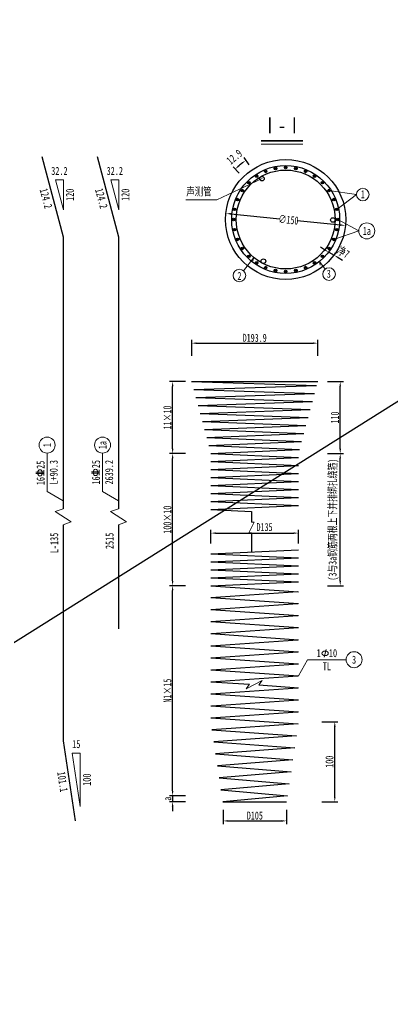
# Model space of a CAD drawing. Header units: millimetres. Extents: x 6150 to 57838, y -71710 to -30599.
# Drawn here: x 39348 to 43998, y -42989 to -30599 of the extents above; entities that cross this region are included whole.
import ezdxf
from ezdxf.enums import TextEntityAlignment as Align

# ---------------------------------------------------------------- set-up
doc = ezdxf.new("R2010")
doc.units = ezdxf.units.MM
doc.linetypes.add('HIDDEN', pattern=[9.525, 6.35, -3.175])
doc.layers.get('Defpoints').update_dxf_attribs({"color": 8, "lineweight": 15})
for name, color, linetype, lineweight in [('1', 1, 'Continuous', 30), ('工作线', 1, 'Continuous', 35), ('文字', 7, 'Continuous', 15), ('标注', 4, 'Continuous', 18), ('钢筋', 1, 'Continuous', 30)]:
    doc.layers.add(name, color=color, linetype=linetype, lineweight=lineweight)
doc.styles.get("Standard").update_dxf_attribs({"font": '仿宋_GB2312.ttf', "width": 0.7})
doc.styles.add('标注', font='仿宋_GB2312.ttf', dxfattribs={"width": 0.7})
doc.styles.add('标题', font='仿宋_GB2312.ttf', dxfattribs={"width": 0.7, "height": 5})
doc.dimstyles.new('副本 1-150', dxfattribs={"dimscale": 0, "dimtxt": 2.5, "dimasz": 1.5, "dimexe": 1, "dimexo": 1, "dimgap": 0.4, "dimtad": 1, "dimdec": 0, "dimlfac": 0.1, "dimrnd": 0.1, "dimzin": 12, "dimdsep": 46, "dimtxsty": 'Standard', "dimcen": 2.5, "dimclrd": 256, "dimclre": 256, "dimclrt": 256, "dimadec": 4, "dimazin": 0, "dimtp": 2, "dimtm": 3, "dimtfac": 0.5, "dimtdec": 0, "dimtmove": 2, "dimatfit": 3, "dimfxl": 4, "dimfxlon": 1, "dimtvp": 0.7, "dimtolj": 1, "dimtzin": 12, "dimarcsym": 0})

# ---------------------------------------------------------------- blocks, each defined once
blk = doc.blocks.new('*D109')
at = {"layer": 'Defpoints', "color": 0, "transparency": 16777216}
for p in [(41256, -37671), (41494, -37671), (41496, -40296)]:
    blk.add_point(p, dxfattribs=at)
at = {"layer": '标注', "lineweight": -2, "transparency": 16777216}
for p, q in [((41416, -37671), (41216, -37671)), ((41256, -40236), (41256, -37731)), ((41416, -40296), (41216, -40296))]:
    blk.add_line(p, q, dxfattribs=at)
at = {"layer": '标注', "transparency": 16777216}
for points in [[(41246, -37731), (41266, -37731), (41256, -37671)], [(41246, -40236), (41266, -40236), (41256, -40296)]]:
    blk.add_solid(points, dxfattribs=at)
at = {"layer": '标注', "transparency": 16777216, "insert": (41190, -38983), "char_height": 100, "attachment_point": 5, "rotation": 90}
blk.add_mtext('\\A1;{\\C3;N1}×15', dxfattribs=at)
blk = doc.blocks.new('*D110')
at = {"layer": 'Defpoints', "color": 0, "transparency": 16777216}
for p in [(43109, -35120), (43349, -35120), (43109, -36020)]:
    blk.add_point(p, dxfattribs=at)
at = {"layer": '标注', "lineweight": -2, "transparency": 16777216}
for p, q in [((43189, -35120), (43389, -35120)), ((43349, -35960), (43349, -35180)), ((43189, -36020), (43389, -36020))]:
    blk.add_line(p, q, dxfattribs=at)
at = {"layer": '标注', "transparency": 16777216}
for points in [[(43339, -35180), (43359, -35180), (43349, -35120)], [(43339, -35960), (43359, -35960), (43349, -36020)]]:
    blk.add_solid(points, dxfattribs=at)
at = {"layer": '标注', "transparency": 16777216, "insert": (43283, -35570), "char_height": 100, "attachment_point": 5, "rotation": 90}
blk.add_mtext('\\A1;110', dxfattribs=at)
blk = doc.blocks.new('*D111')
at = {"layer": 'Defpoints', "color": 0, "transparency": 16777216}
for p in [(43041, -39371), (43281, -39371), (43041, -40371)]:
    blk.add_point(p, dxfattribs=at)
at = {"layer": '标注', "lineweight": -2, "transparency": 16777216}
for p, q in [((43121, -39371), (43321, -39371)), ((43281, -40311), (43281, -39431)), ((43121, -40371), (43321, -40371))]:
    blk.add_line(p, q, dxfattribs=at)
at = {"layer": '标注', "transparency": 16777216}
for points in [[(43271, -39431), (43291, -39431), (43281, -39371)], [(43271, -40311), (43291, -40311), (43281, -40371)]]:
    blk.add_solid(points, dxfattribs=at)
at = {"layer": '标注', "transparency": 16777216, "insert": (43215, -39871), "char_height": 100, "attachment_point": 5, "rotation": 90}
blk.add_mtext('\\A1;100', dxfattribs=at)
blk = doc.blocks.new('*D112')
at = {"layer": 'Defpoints', "color": 0, "transparency": 16777216}
for p in [(42827, -37014), (41735, -37182), (42827, -37182)]:
    blk.add_point(p, dxfattribs=at)
at = {"layer": '标注', "lineweight": -2, "transparency": 16777216}
for p, q in [((41735, -37142), (41735, -36974)), ((41795, -37014), (42767, -37014)), ((42827, -37142), (42827, -36974))]:
    blk.add_line(p, q, dxfattribs=at)
at = {"layer": '标注', "transparency": 16777216}
for points in [[(41795, -37004), (41795, -37024), (41735, -37014)], [(42767, -37004), (42767, -37024), (42827, -37014)]]:
    blk.add_solid(points, dxfattribs=at)
at = {"layer": '标注', "transparency": 16777216, "insert": (42404, -36939), "char_height": 100, "attachment_point": 5}
blk.add_mtext('\\A1;D135', dxfattribs=at)
blk = doc.blocks.new('*D113')
at = {"layer": 'Defpoints', "color": 0, "transparency": 16777216}
for p in [(43068, -34640), (41494, -34880), (43068, -34880)]:
    blk.add_point(p, dxfattribs=at)
at = {"layer": '标注', "lineweight": -2, "transparency": 16777216}
for p, q in [((41494, -34800), (41494, -34600)), ((41554, -34640), (43008, -34640)), ((43068, -34800), (43068, -34600))]:
    blk.add_line(p, q, dxfattribs=at)
at = {"layer": '标注', "transparency": 16777216}
for points in [[(41554, -34630), (41554, -34650), (41494, -34640)], [(43008, -34630), (43008, -34650), (43068, -34640)]]:
    blk.add_solid(points, dxfattribs=at)
at = {"layer": '标注', "transparency": 16777216, "insert": (42281, -34574), "char_height": 100, "attachment_point": 5}
blk.add_mtext('\\A1;D193.9', dxfattribs=at)
blk = doc.blocks.new('*D114')
at = {"layer": 'Defpoints', "color": 0, "transparency": 16777216}
for p in [(41887, -40432), (42679, -40432), (42679, -40611)]:
    blk.add_point(p, dxfattribs=at)
at = {"layer": '标注', "lineweight": -2, "transparency": 16777216}
for p, q in [((41887, -40472), (41887, -40651)), ((42679, -40472), (42679, -40651)), ((41947, -40611), (42619, -40611))]:
    blk.add_line(p, q, dxfattribs=at)
at = {"layer": '标注', "transparency": 16777216}
for points in [[(41947, -40601), (41947, -40621), (41887, -40611)], [(42619, -40601), (42619, -40621), (42679, -40611)]]:
    blk.add_solid(points, dxfattribs=at)
at = {"layer": '标注', "transparency": 16777216, "insert": (42283, -40545), "char_height": 100, "attachment_point": 5}
blk.add_mtext('\\A1;D105', dxfattribs=at)
blk = doc.blocks.new('*D129')
at = {"layer": 'Defpoints', "color": 0, "transparency": 16777216}
for p in [(41256, -36020), (41494, -36020), (41494, -37671)]:
    blk.add_point(p, dxfattribs=at)
at = {"layer": '标注', "lineweight": -2, "transparency": 16777216}
for p, q in [((41416, -36020), (41216, -36020)), ((41256, -37611), (41256, -36080)), ((41416, -37671), (41216, -37671))]:
    blk.add_line(p, q, dxfattribs=at)
at = {"layer": '标注', "transparency": 16777216}
for points in [[(41246, -36080), (41266, -36080), (41256, -36020)], [(41246, -37611), (41266, -37611), (41256, -37671)]]:
    blk.add_solid(points, dxfattribs=at)
at = {"layer": '标注', "transparency": 16777216, "insert": (41190, -36846), "char_height": 100, "attachment_point": 5, "rotation": 90}
blk.add_mtext('\\A1;100×10', dxfattribs=at)
blk = doc.blocks.new('*D130')
at = {"layer": 'Defpoints', "color": 0, "transparency": 16777216}
for p in [(43105, -36020), (43349, -36020), (43105, -37671)]:
    blk.add_point(p, dxfattribs=at)
at = {"layer": '标注', "lineweight": -2, "transparency": 16777216}
for p, q in [((43189, -36020), (43389, -36020)), ((43349, -37611), (43349, -36080)), ((43189, -37671), (43389, -37671))]:
    blk.add_line(p, q, dxfattribs=at)
at = {"layer": '标注', "transparency": 16777216}
for points in [[(43339, -36080), (43359, -36080), (43349, -36020)], [(43339, -37611), (43359, -37611), (43349, -37671)]]:
    blk.add_solid(points, dxfattribs=at)
at = {"layer": '标注', "transparency": 16777216, "insert": (43266, -36846), "char_height": 100, "attachment_point": 5, "rotation": 90}
blk.add_mtext('\\A1;(3与3a钢筋两根上下并排绑扎绕箍)', dxfattribs=at)
blk = doc.blocks.new('*D132')
at = {"layer": 'Defpoints', "color": 0, "transparency": 16777216}
for p in [(41256, -35120), (41494, -35120), (41494, -36020)]:
    blk.add_point(p, dxfattribs=at)
at = {"layer": '标注', "lineweight": -2, "transparency": 16777216}
for p, q in [((41416, -35120), (41216, -35120)), ((41256, -35960), (41256, -35180)), ((41416, -36020), (41216, -36020))]:
    blk.add_line(p, q, dxfattribs=at)
at = {"layer": '标注', "transparency": 16777216}
for points in [[(41246, -35180), (41266, -35180), (41256, -35120)], [(41246, -35960), (41266, -35960), (41256, -36020)]]:
    blk.add_solid(points, dxfattribs=at)
at = {"layer": '标注', "transparency": 16777216, "insert": (41190, -35570), "char_height": 100, "attachment_point": 5, "rotation": 90}
blk.add_mtext('\\A1;11×10', dxfattribs=at)
blk = doc.blocks.new('*D145')
at = {"layer": 'Defpoints', "color": 0, "transparency": 16777216}
for p in [(41921, -33018), (43414, -33170)]:
    blk.add_point(p, dxfattribs=at)
at = {"layer": '标注', "lineweight": -2, "transparency": 16777216}
for p, q in [((41981, -33024), (42594, -33087)), ((43354, -33164), (42813, -33109))]:
    blk.add_line(p, q, dxfattribs=at)
at = {"layer": '标注', "transparency": 16777216}
for points in [[(41982, -33014), (41980, -33034), (41921, -33018)], [(43355, -33154), (43353, -33174), (43414, -33170)]]:
    blk.add_solid(points, dxfattribs=at)
at = {"layer": '标注', "transparency": 16777216, "insert": (42703, -33098), "char_height": 100, "attachment_point": 5, "rotation": 354.1819}
blk.add_mtext('\\A1;∅150', dxfattribs=at)
blk = doc.blocks.new('*D134')
at = {"layer": 'Defpoints', "color": 0, "transparency": 16777216}
for p in [(43205, -33502), (43272, -33541), (43272, -33541)]:
    blk.add_point(p, dxfattribs=at)
at = {"layer": '标注', "lineweight": -2, "transparency": 16777216}
for p, q in [((43153, -33472), (43101, -33442)), ((43205, -33502), (43225, -33467)), ((43205, -33502), (43272, -33541)), ((43272, -33541), (43292, -33506)), ((43324, -33571), (43376, -33601))]:
    blk.add_line(p, q, dxfattribs=at)
at = {"layer": '标注', "transparency": 16777216}
for points in [[(43158, -33463), (43148, -33481), (43205, -33502)], [(43329, -33562), (43319, -33579), (43272, -33541)]]:
    blk.add_solid(points, dxfattribs=at)
at = {"layer": '标注', "transparency": 16777216, "insert": (43386, -33508), "char_height": 100, "attachment_point": 5, "rotation": 330}
blk.add_mtext('\\A1;净7', dxfattribs=at)
blk = doc.blocks.new('fi')
at = {"lineweight": 18}
for p, q in [((0, 0), (1.58, 0)), ((0.58, 0), (0.58, 2.35)), ((1.02, 0), (1.02, 2.35))]:
    blk.add_line(p, q, dxfattribs=at)
blk.add_ellipse((0.8, 1.13), major_axis=(0.966, 0), ratio=0.701732, dxfattribs=at)
blk = doc.blocks.new('d')
at = {"linetype": 'HIDDEN'}
h = blk.add_hatch(color=1, dxfattribs=at)
h.dxf.hatch_style = 1
edge = h.paths.add_edge_path()
edge.add_ellipse((0, 0), major_axis=(16, 0), ratio=1, start_angle=0, end_angle=360)
blk = doc.blocks.new('*D138')
at = {"layer": 'Defpoints', "color": 0, "transparency": 16777216}
for p in [(42126, -32388), (42234, -32445), (42116, -32542), (42668, -33094), (42668, -33094)]:
    blk.add_point(p, dxfattribs=at)
at = {"layer": '标注', "lineweight": -2, "transparency": 16777216}
for p, q in [((42212, -32412), (42151, -32321)), ((42087, -32514), (42010, -32436))]:
    blk.add_line(p, q, dxfattribs=at)
blk.add_arc((42668, -33094), 890, 127.6119, 131.1381, dxfattribs=at)
at = {"layer": '标注', "transparency": 16777216}
for points in [[(42089, -32431), (42075, -32416), (42038, -32465)], [(42118, -32381), (42130, -32397), (42173, -32354)]]:
    blk.add_solid(points, dxfattribs=at)
at = {"layer": '标注', "transparency": 16777216, "insert": (42027, -32313), "char_height": 100, "attachment_point": 5, "rotation": 39.375}
blk.add_mtext('\\A1;12.9', dxfattribs=at)
blk = doc.blocks.new('*D142')
at = {"layer": 'Defpoints', "color": 0, "transparency": 16777216}
for p in [(41256, -40371), (41496, -40296), (41496, -40371)]:
    blk.add_point(p, dxfattribs=at)
at = {"layer": '标注', "lineweight": -2, "transparency": 16777216}
for p, q in [((41256, -40236), (41256, -40176)), ((41416, -40296), (41216, -40296)), ((41416, -40371), (41216, -40371)), ((41256, -40296), (41256, -40371)), ((41256, -40431), (41256, -40491))]:
    blk.add_line(p, q, dxfattribs=at)
at = {"layer": '标注', "transparency": 16777216}
for points in [[(41246, -40236), (41266, -40236), (41256, -40296)], [(41246, -40431), (41266, -40431), (41256, -40371)]]:
    blk.add_solid(points, dxfattribs=at)
at = {"layer": '标注', "transparency": 16777216, "insert": (41190, -40333), "char_height": 100, "attachment_point": 5, "rotation": 90}
blk.add_mtext('\\A1;a', dxfattribs=at)

msp = doc.modelspace()

# ---------------------------------------------------------------- hatches: boundary and pattern name
at = {"linetype": 'HIDDEN'}
h = msp.add_hatch(color=1, dxfattribs=at)
h.dxf.hatch_style = 1
edge = h.paths.add_edge_path()
edge.add_arc((42540.63, -32456.32), 16, 0, 360)
h = msp.add_hatch(color=1, dxfattribs=at)
h.dxf.hatch_style = 1
edge = h.paths.add_edge_path()
edge.add_arc((42667.54, -32443.82), 16, 0, 360)
h = msp.add_hatch(color=1, dxfattribs=at)
h.dxf.hatch_style = 1
edge = h.paths.add_edge_path()
edge.add_arc((42794.44, -32456.32), 16, 0, 360)
h = msp.add_hatch(color=1, dxfattribs=at)
h.dxf.hatch_style = 1
edge = h.paths.add_edge_path()
edge.add_arc((42306.14, -32553.45), 16, 0, 360)
h = msp.add_hatch(color=1, dxfattribs=at)
h.dxf.hatch_style = 1
edge = h.paths.add_edge_path()
edge.add_arc((42418.6, -32493.34), 16, 0, 360)
h = msp.add_hatch(color=1, dxfattribs=at)
h.dxf.hatch_style = 1
edge = h.paths.add_edge_path()
edge.add_arc((43028.94, -32553.45), 16, 0, 360)
h = msp.add_hatch(color=1, dxfattribs=at)
h.dxf.hatch_style = 1
edge = h.paths.add_edge_path()
edge.add_arc((42207.57, -32634.35), 16, 0, 360)
h = msp.add_hatch(color=1, dxfattribs=at)
h.dxf.hatch_style = 1
edge = h.paths.add_edge_path()
edge.add_arc((43127.51, -32634.35), 16, 0, 360)
h = msp.add_hatch(color=1, dxfattribs=at)
h.dxf.hatch_style = 1
edge = h.paths.add_edge_path()
edge.add_arc((42066.55, -32845.38), 16, 0, 360)
h = msp.add_hatch(color=1, dxfattribs=at)
h.dxf.hatch_style = 1
edge = h.paths.add_edge_path()
edge.add_arc((42126.67, -32732.92), 16, 0, 360)
h = msp.add_hatch(color=1, dxfattribs=at)
h.dxf.hatch_style = 1
edge = h.paths.add_edge_path()
edge.add_arc((43208.41, -32732.92), 16, 0, 360)
h = msp.add_hatch(color=1, dxfattribs=at)
h.dxf.hatch_style = 1
edge = h.paths.add_edge_path()
edge.add_arc((43268.52, -32845.38), 16, 0, 360)
h = msp.add_hatch(color=1, dxfattribs=at)
h.dxf.hatch_style = 1
edge = h.paths.add_edge_path()
edge.add_arc((42029.54, -32967.41), 16, 0, 360)
h = msp.add_hatch(color=1, dxfattribs=at)
h.dxf.hatch_style = 1
edge = h.paths.add_edge_path()
edge.add_arc((43305.54, -32967.41), 16, 0, 360)
h = msp.add_hatch(color=1, dxfattribs=at)
h.dxf.hatch_style = 1
edge = h.paths.add_edge_path()
edge.add_arc((42017.04, -33094.32), 16, 0, 360)
h = msp.add_hatch(color=1, dxfattribs=at)
h.dxf.hatch_style = 1
edge = h.paths.add_edge_path()
edge.add_arc((43318.04, -33094.32), 16, 0, 360)
h = msp.add_hatch(color=1, dxfattribs=at)
h.dxf.hatch_style = 1
edge = h.paths.add_edge_path()
edge.add_arc((42029.54, -33221.23), 16, 0, 360)
h = msp.add_hatch(color=1, dxfattribs=at)
h.dxf.hatch_style = 1
edge = h.paths.add_edge_path()
edge.add_arc((42066.55, -33343.25), 16, 0, 360)
h = msp.add_hatch(color=1, dxfattribs=at)
h.dxf.hatch_style = 1
edge = h.paths.add_edge_path()
edge.add_arc((43268.52, -33343.25), 16, 0, 360)
h = msp.add_hatch(color=1, dxfattribs=at)
h.dxf.hatch_style = 1
edge = h.paths.add_edge_path()
edge.add_arc((43305.54, -33221.23), 16, 0, 360)
h = msp.add_hatch(color=1, dxfattribs=at)
h.dxf.hatch_style = 1
edge = h.paths.add_edge_path()
edge.add_arc((42126.67, -33455.72), 16, 0, 360)
h = msp.add_hatch(color=1, dxfattribs=at)
h.dxf.hatch_style = 1
edge = h.paths.add_edge_path()
edge.add_arc((43208.41, -33455.72), 16, 0, 360)
h = msp.add_hatch(color=1, dxfattribs=at)
h.dxf.hatch_style = 1
edge = h.paths.add_edge_path()
edge.add_arc((42207.57, -33554.29), 16, 0, 360)
h = msp.add_hatch(color=1, dxfattribs=at)
h.dxf.hatch_style = 1
edge = h.paths.add_edge_path()
edge.add_arc((43127.51, -33554.29), 16, 0, 360)
h = msp.add_hatch(color=1, dxfattribs=at)
h.dxf.hatch_style = 1
edge = h.paths.add_edge_path()
edge.add_arc((42306.14, -33635.19), 16, 0, 360)
h = msp.add_hatch(color=1, dxfattribs=at)
h.dxf.hatch_style = 1
edge = h.paths.add_edge_path()
edge.add_arc((42418.6, -33695.3), 16, 0, 360)
h = msp.add_hatch(color=1, dxfattribs=at)
h.dxf.hatch_style = 1
edge = h.paths.add_edge_path()
edge.add_arc((42916.47, -33695.3), 16, 0, 360)
h = msp.add_hatch(color=1, dxfattribs=at)
h.dxf.hatch_style = 1
edge = h.paths.add_edge_path()
edge.add_arc((43028.94, -33635.19), 16, 0, 360)
h = msp.add_hatch(color=1, dxfattribs=at)
h.dxf.hatch_style = 1
edge = h.paths.add_edge_path()
edge.add_arc((42540.63, -33732.32), 16, 0, 360)
h = msp.add_hatch(color=1, dxfattribs=at)
h.dxf.hatch_style = 1
edge = h.paths.add_edge_path()
edge.add_arc((42667.54, -33744.82), 16, 0, 360)
h = msp.add_hatch(color=1, dxfattribs=at)
h.dxf.hatch_style = 1
edge = h.paths.add_edge_path()
edge.add_arc((42794.44, -33732.32), 16, 0, 360)

# ---------------------------------------------------------------- linework, layer by layer
msp.add_line((51653.82, -30598.87), (31947.36, -42988.85))
msp.add_circle((42667.54, -33094.32), 750)
at = {"linetype": 'Continuous'}
for centre in [(42372.37, -32583.58), (43257.41, -33100.48), (42389.67, -33614.67)]:
    msp.add_circle(centre, 28.5, dxfattribs=at)
at = {"layer": '1'}
for centre in [(42540.63, -32456.32), (42667.54, -32443.82), (42794.44, -32456.32), (42306.14, -32553.45), (42418.6, -32493.34), (42916.47, -32493.34), (43028.94, -32553.45), (42207.57, -32634.35), (43127.51, -32634.35), (42066.55, -32845.38), (42126.67, -32732.92), (42029.54, -32967.41), (43305.54, -32967.41), (42017.04, -33094.32), (42029.54, -33221.23), (42066.55, -33343.25), (43268.52, -33343.25), (43305.54, -33221.23), (42126.67, -33455.72), (43208.41, -33455.72), (42207.57, -33554.29), (43127.51, -33554.29), (42306.14, -33635.19), (42418.6, -33695.3), (42916.47, -33695.3), (43028.94, -33635.19), (42540.63, -33732.32), (42667.54, -33744.82), (42794.44, -33732.32)]:
    msp.add_circle(centre, 16, dxfattribs=at)
at = {"layer": '1', "color": 1}
for centre in [(43208.41, -32732.92), (43268.52, -32845.38), (43318.04, -33094.32)]:
    msp.add_circle(centre, 16, dxfattribs=at)
at = {"layer": '工作线'}
msp.add_line((42362.41, -32110.96), (42881.7, -32110.96), dxfattribs=at)
at = {"layer": '文字'}
msp.add_line((42362.41, -32150.96), (42881.7, -32150.96), dxfattribs=at)
at = {"layer": '标注'}
for p, q in [((42372.37, -32583.58), (41808.11, -32846.55)), ((39891.81, -32972.38), (39791.81, -32599.18)), ((39791.81, -32599.18), (39891.81, -32599.18)), ((39891.81, -32599.18), (39891.81, -32972.38)), ((40583.63, -32972.38), (40483.63, -32599.18)), ((40483.63, -32599.18), (40583.63, -32599.18)), ((40583.63, -32599.18), (40583.63, -32972.38)), ((43208.41, -32732.92), (43552.35, -32782.28)), ((43305.54, -32967.41), (43552.35, -32782.28)), ((41808.11, -32846.55), (41420.13, -32846.55)), ((43318.04, -33094.32), (43581.08, -33236.8)), ((43268.52, -33343.25), (43581.08, -33236.8)), ((42269.2, -33567.33), (42141.22, -33734.12)), ((42269.2, -33567.33), (42256.52, -33611.16)), ((43090.17, -33619.61), (43162.54, -33713.92)), ((43090.17, -33619.61), (43100.04, -33664.15)), ((39688.85, -36493.6), (39688.85, -36013.6)), ((40380.67, -36493.6), (40380.67, -36013.6)), ((39888.85, -36609.07), (39688.85, -36493.6)), ((40580.67, -36609.07), (40380.67, -36493.6)), ((43147.34, -38563.68), (43172.62, -38469.36)), ((42826.73, -38795.72), (42942.2, -38595.72)), ((42942.2, -38595.72), (43422.2, -38595.72)), ((40102.86, -40429.05), (40002.86, -39762.39)), ((40002.86, -39762.39), (40102.86, -39762.39)), ((40102.86, -39762.39), (40102.86, -40429.05))]:
    msp.add_line(p, q, dxfattribs=at)
at = {"layer": '标注', "flags": 128}
for points in [[(39888.85, -36709.07), (39888.85, -36709.07), (39788.85, -36745.47), (39988.85, -36872.68), (39888.85, -36909.07), (39888.85, -36909.07)], [(40580.67, -36709.07), (40580.67, -36709.07), (40480.67, -36745.47), (40680.67, -36872.68), (40580.67, -36909.07), (40580.67, -36909.07)], [(42240.77, -37009.87), (42240.77, -37009.87), (42207.47, -37009.87), (42274.07, -36876.12), (42240.77, -36876.12), (42240.77, -36876.12)], [(42334.58, -38911.92), (42334.58, -38911.92), (42373.25, -38854.43), (42176.19, -38961.18), (42214.86, -38903.69), (42214.86, -38903.69)]]:
    msp.add_lwpolyline(points, dxfattribs=at)
at = {"layer": '标注'}
for centre, radius in [((43631.29, -32782.28), 78.94), ((43681.08, -33236.8), 100), ((43209.4, -33777.45), 78.94), ((42090.18, -33794.34), 78.94), ((39688.85, -35913.6), 100), ((40380.67, -35913.6), 100), ((43522.2, -38595.72), 100)]:
    msp.add_circle(centre, radius, dxfattribs=at)
msp.add_ellipse((43159.98, -38516.52), major_axis=(40.19, 0), ratio=0.70173185, dxfattribs=at)
at = {"layer": '钢筋'}
for p, q in [((39620.9, -32309.07), (39888.85, -33309.07)), ((40312.72, -32309.07), (40580.67, -33309.07)), ((39888.85, -33309.07), (39888.85, -33459.07)), ((40580.67, -33309.07), (40580.67, -33459.07)), ((39888.85, -33459.07), (39888.85, -35409.07)), ((40580.67, -33459.07), (40580.67, -35409.07)), ((41493.58, -35120.49), (43054.49, -35170.49)), ((41493.58, -35120.49), (43067.88, -35120.49)), ((41520.37, -35220.49), (43054.49, -35170.49)), ((41520.37, -35220.49), (43027.69, -35270.49)), ((41547.17, -35320.49), (43027.69, -35270.49)), ((39888.85, -35409.07), (39888.85, -36709.07)), ((40580.67, -35409.07), (40580.67, -36709.07)), ((41547.17, -35320.49), (43000.9, -35370.49)), ((41573.96, -35420.49), (43000.9, -35370.49)), ((41573.96, -35420.49), (42974.1, -35470.49)), ((41600.76, -35520.49), (42974.1, -35470.49)), ((41600.76, -35520.49), (42947.31, -35570.49)), ((41627.55, -35620.49), (42947.31, -35570.49)), ((41627.55, -35620.49), (42920.51, -35670.49)), ((41654.35, -35720.49), (42920.51, -35670.49)), ((41654.35, -35720.49), (42893.72, -35770.49)), ((41681.14, -35820.49), (42893.72, -35770.49)), ((41681.14, -35820.49), (42866.92, -35870.49)), ((41707.93, -35920.49), (42866.92, -35870.49)), ((41707.93, -35920.49), (42840.13, -35970.49)), ((41734.73, -36020.49), (42840.13, -35970.49)), ((41734.73, -36020.49), (42826.73, -36070.49)), ((41734.73, -36120.49), (42826.73, -36070.49)), ((41734.73, -36120.49), (42826.73, -36170.49)), ((41734.73, -36220.49), (42826.73, -36170.49)), ((41734.73, -36220.49), (42826.73, -36270.49)), ((41734.73, -36320.49), (42826.73, -36270.49)), ((41734.73, -36320.49), (42826.73, -36370.49)), ((41734.73, -36420.49), (42826.73, -36370.49)), ((41734.73, -36420.49), (42826.73, -36470.49)), ((41734.73, -36520.49), (42826.73, -36470.49)), ((41734.73, -36520.49), (42826.73, -36570.49)), ((41734.73, -36620.49), (42826.73, -36570.49)), ((41734.73, -36620.49), (42826.73, -36670.49)), ((41734.73, -36720.49), (42826.73, -36670.49)), ((41734.73, -36720.49), (42240.77, -36743.66)), ((42240.77, -36743.66), (42240.77, -36876.12)), ((39888.85, -36909.07), (39888.85, -39609.07)), ((40580.67, -36909.07), (40580.67, -38209.07)), ((42240.77, -37009.87), (42240.77, -37248.13)), ((41734.73, -37271.3), (42826.73, -37221.3)), ((41734.73, -37271.3), (42826.73, -37321.3)), ((41734.73, -37371.3), (42826.73, -37321.3)), ((41734.73, -37371.3), (42826.73, -37421.3)), ((41734.73, -37471.3), (42826.73, -37421.3)), ((41734.73, -37471.3), (42826.73, -37521.3)), ((41734.73, -37571.3), (42826.73, -37521.3)), ((41734.73, -37571.3), (42826.73, -37621.3)), ((41734.73, -37671.3), (42826.73, -37621.3)), ((41734.73, -37671.3), (42826.73, -37746.3)), ((41734.73, -37820.72), (42818.19, -37745.72)), ((41734.73, -37820.72), (42826.73, -37895.72)), ((41734.73, -37970.72), (42818.19, -37895.72)), ((41734.73, -37970.72), (42826.73, -38045.72)), ((41734.73, -38120.72), (42818.19, -38045.72)), ((41734.73, -38120.72), (42826.73, -38195.72)), ((41734.73, -38270.72), (42826.73, -38345.72)), ((41743.27, -38270.72), (42826.73, -38195.72)), ((41734.73, -38420.72), (42818.19, -38345.72)), ((41734.73, -38420.72), (42826.73, -38495.72)), ((41734.73, -38570.72), (42818.19, -38495.72)), ((41734.73, -38570.72), (42826.73, -38645.72)), ((41743.27, -38720.72), (42826.73, -38645.72)), ((41734.73, -38720.72), (42826.73, -38795.72)), ((41734.73, -38870.72), (42818.19, -38795.72)), ((41734.73, -38870.72), (42214.86, -38903.69)), ((41734.73, -39020.72), (42818.19, -38945.72)), ((41734.73, -39020.72), (42826.73, -39095.72)), ((42334.58, -38911.92), (42826.73, -38945.72)), ((41743.27, -39170.72), (42826.73, -39095.72)), ((41734.73, -39170.72), (42826.73, -39245.72)), ((41734.73, -39320.72), (42818.19, -39245.72)), ((41734.73, -39320.72), (42825.73, -39395.65)), ((42825.73, -39395.65), (41746.98, -39470.65)), ((41746.98, -39470.65), (42803.23, -39545.65)), ((39888.85, -39609.07), (40038.85, -40609.07)), ((42803.23, -39545.65), (41769.48, -39620.65)), ((41769.48, -39620.65), (42780.73, -39695.65)), ((42780.73, -39695.65), (41791.98, -39770.65)), ((41791.98, -39770.65), (42758.23, -39845.65)), ((42758.23, -39845.65), (41814.48, -39920.65)), ((41814.48, -39920.65), (42735.73, -39995.65)), ((42735.73, -39995.65), (41836.98, -40070.65)), ((41836.98, -40070.65), (42713.23, -40145.65)), ((42713.23, -40145.65), (41859.48, -40220.65)), ((41859.48, -40220.65), (42690.73, -40295.65)), ((42690.73, -40295.65), (41881.98, -40370.65)), ((41881.98, -40370.65), (42679.48, -40370.65))]:
    msp.add_line(p, q, dxfattribs=at)
for radius in [674.2, 618.4]:
    msp.add_circle((42667.54, -33094.32), radius, dxfattribs=at)

# ---------------------------------------------------------------- block references
msp.add_blockref('d', (42916.47, -32493.34))
at = {"layer": '标注', "xscale": 41.59999999999761, "yscale": 41.59999999999761, "zscale": 41.59999999999761, "rotation": 90}
for p in [(39646.28, -36294.68), (40339.65, -36289.01)]:
    msp.add_blockref('fi', p, dxfattribs=at)

# ---------------------------------------------------------------- texts
at = {"layer": '文字', "style": '标题', "width": 0.75}
msp.add_text('Ⅰ-Ⅰ', height=200, dxfattribs=at).set_placement((42622.05, -32078.96), align=Align.BOTTOM_CENTER)
at = {"layer": '标注', "style": '标注', "width": 0.75}
for s, p in [('32.2', (39841.81, -32567.18)), ('32.2', (40533.63, -32567.18)), ('15', (40052.86, -39730.39))]:
    msp.add_text(s, height=100, dxfattribs=at).set_placement(p, align=Align.BOTTOM_CENTER)
for s, rotation, p in [('124.2', 285, (39723.97, -32817.35)), ('124.2', 285, (40415.78, -32817.35)), ('120', 90, (39923.81, -32785.78)), ('120', 90, (40615.63, -32785.78)), ('101.1', 278.530766, (39932.21, -40113.82)), ('100', 90, (40134.86, -40095.72))]:
    msp.add_text(s, height=100, rotation=rotation, dxfattribs=at).set_placement(p, align=Align.TOP_CENTER)
msp.add_text('声测管', height=100, dxfattribs=at).set_placement((41584.17, -32695.25), align=Align.TOP_CENTER)
for s, p in [('1', (43631.29, -32778.76)), ('1a', (43681.08, -33236.8)), ('2', (42090.53, -33800.18)), ('3', (43206.75, -33772.08)), ('1  10', (43182.2, -38513.72)), ('3', (43522.2, -38595.72))]:
    msp.add_text(s, height=100, dxfattribs=at).set_placement(p, align=Align.MIDDLE_CENTER)
for s, p in [('1', (39688.85, -35913.6)), ('1a', (40380.67, -35913.6)), ('16  25', (39606.85, -36261.91)), ('16  25', (40298.67, -36253.6))]:
    msp.add_text(s, height=100, rotation=90, dxfattribs=at).set_placement(p, align=Align.MIDDLE_CENTER)
at = {"layer": '标注', "color": 6, "style": '标注', "width": 0.75}
for s, p in [('L+90.3', (39770.85, -36253.6)), ('2639.2', (40462.67, -36253.6))]:
    msp.add_text(s, height=100, rotation=90, dxfattribs=at).set_placement(p, align=Align.MIDDLE_CENTER)
for s, p in [('L-135', (39856.85, -37009.07)), ('2515', (40548.67, -37009.07))]:
    msp.add_text(s, height=100, rotation=90, dxfattribs=at).set_placement(p, align=Align.BOTTOM_RIGHT)
msp.add_text('TL', height=100, dxfattribs=at).set_placement((43182.2, -38677.72), align=Align.MIDDLE_CENTER)

# ---------------------------------------------------------------- dimensions: what is measured, and where the dimension line sits
at = {"layer": '标注'}
dim = msp.add_angular_dim_2l(base=(42125.53, -32387.96), line1=((42115.7, -32542.48), (42667.54, -33094.32)), line2=((42667.54, -33094.32), (42233.96, -32445.42)), text='12.9', dimstyle='副本 1-150', override={"dimscale": 40, "dimarcsym": 2}, dxfattribs=at)
dim.commit()
dim.dimension.update_dxf_attribs({"geometry": '*D138', "text_midpoint": (42026.58, -32313.31)})
dim = msp.add_diameter_dim_2p(p1=(41921.4, -33018.29), p2=(43413.67, -33170.35), dimstyle='副本 1-150', override={"dimscale": 40, "dimarcsym": 2}, dxfattribs=at)
dim.commit()
dim.dimension.update_dxf_attribs({"geometry": '*D145', "text_midpoint": (42703.39, -33097.97), "dimtype": 163})
dim = msp.add_linear_dim(base=(43272.09, -33540.79), p1=(43204.63, -33501.84), p2=(43272.09, -33540.79), angle=330, text='净7', dimstyle='副本 1-150', override={"dimscale": 40, "dimarcsym": 2}, dxfattribs=at)
dim.commit()
dim.dimension.update_dxf_attribs({"geometry": '*D134', "text_midpoint": (43386.26, -33508.05), "dimtype": 161})
for base, p1, p2, text, picture, middle in [((43067.88, -34640.49), (41493.58, -34880.49), (43067.88, -34880.49), 'D193.9', '*D113', (42280.73, -34574.49)), ((42679.04, -40610.65), (41887.04, -40432.17), (42679.04, -40432.17), 'D105', '*D114', (42283.04, -40544.65))]:
    dim = msp.add_linear_dim(base=base, p1=p1, p2=p2, text=text, dimstyle='副本 1-150', override={"dimscale": 40, "dimarcsym": 2}, dxfattribs=at)
    dim.commit()
    dim.dimension.update_dxf_attribs({"geometry": picture, "text_midpoint": middle})
for base, p1, p2, text, picture, middle in [((41255.88, -35120.49), (41493.58, -36020.49), (41493.58, -35120.49), '11×10', '*D132', (41189.88, -35570.49)), ((43349.48, -35120.49), (43109.48, -36020.49), (43109.48, -35120.49), '110', '*D110', (43283.48, -35570.49)), ((43349.48, -36020.49), (43104.93, -37671.3), (43104.93, -36020.49), '(3与3a钢筋两根上下并排绑扎绕箍)', '*D130', (43265.64, -36845.9)), ((41255.88, -36020.49), (41493.58, -37671.3), (41493.58, -36020.49), '100×10', '*D129', (41189.88, -36845.9)), ((41255.88, -37671.3), (41495.88, -40295.65), (41493.58, -37671.3), '{\\C3;N1}×15', '*D109', (41189.88, -38983.48)), ((41255.88, -40370.65), (41495.88, -40295.65), (41495.88, -40370.65), 'a', '*D142', (41189.88, -40333.15))]:
    dim = msp.add_linear_dim(base=base, p1=p1, p2=p2, angle=90, text=text, dimstyle='副本 1-150', override={"dimscale": 40, "dimarcsym": 2}, dxfattribs=at)
    dim.commit()
    dim.dimension.update_dxf_attribs({"geometry": picture, "text_midpoint": middle})
dim = msp.add_linear_dim(base=(42826.73, -37013.75), p1=(41734.73, -37181.73), p2=(42826.73, -37181.73), text='D135', dimstyle='副本 1-150', override={"dimscale": 40, "dimarcsym": 2}, dxfattribs=at)
dim.commit()
dim.dimension.update_dxf_attribs({"geometry": '*D112', "text_midpoint": (42404.01, -36938.75), "dimtype": 160})
dim = msp.add_linear_dim(base=(43280.69, -39370.65), p1=(43040.69, -40370.65), p2=(43040.69, -39370.65), angle=90, dimstyle='副本 1-150', override={"dimscale": 40, "dimarcsym": 2}, dxfattribs=at)
dim.commit()
dim.dimension.update_dxf_attribs({"geometry": '*D111', "text_midpoint": (43214.69, -39870.65)})

doc.saveas('drawing.dxf')
